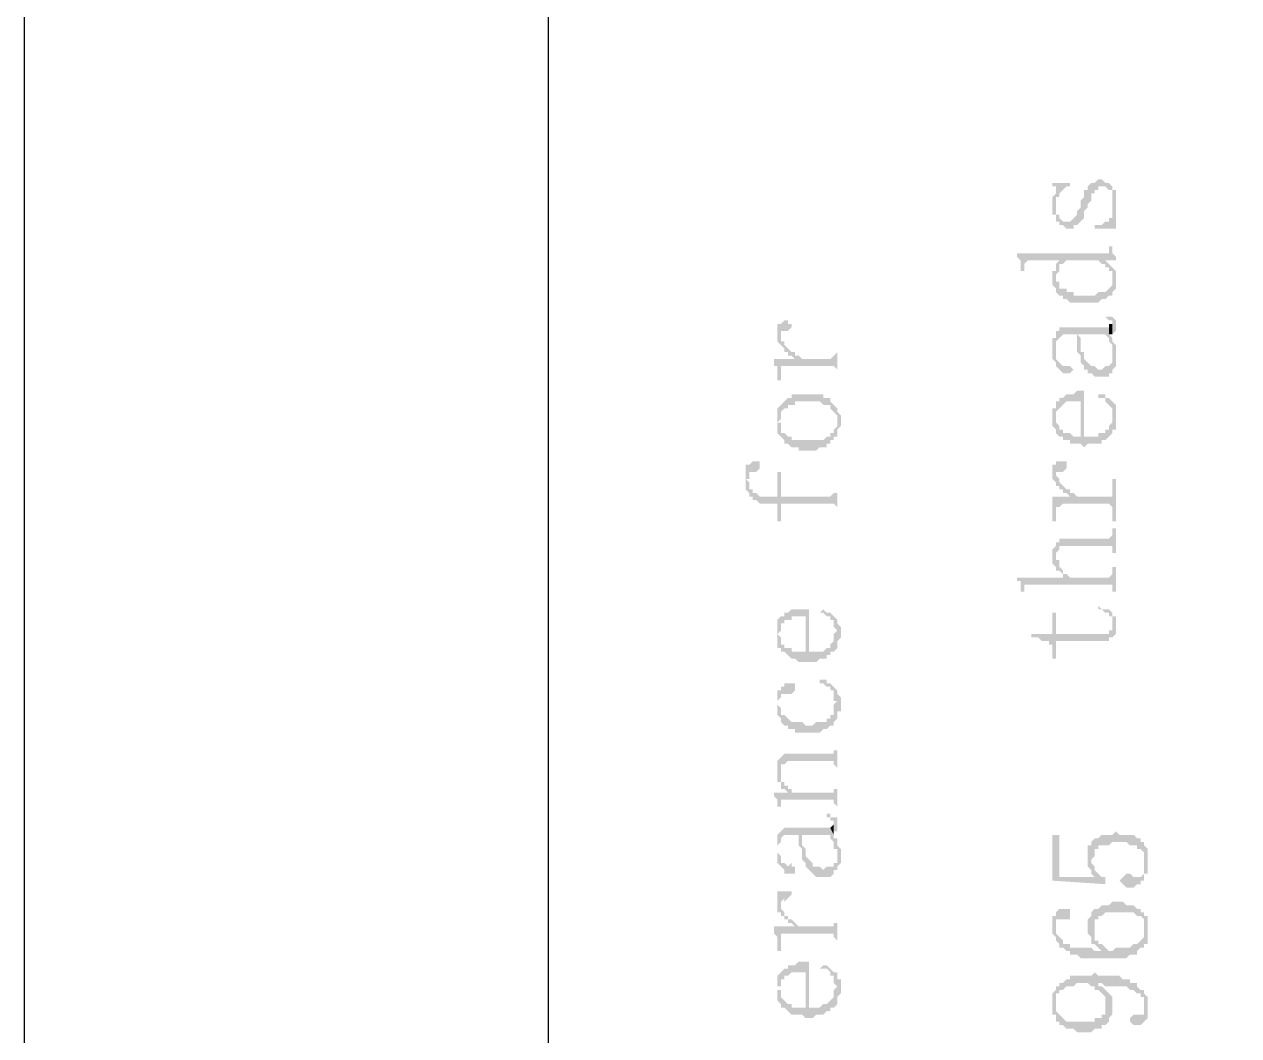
# Model space of a CAD drawing. Header units: millimetres. Extents: x 1186 to 2336, y 1181 to 1549.
# Drawn here: x 1915.52 to 1931.06, y 1384.43 to 1397.39 of the extents above; entities that cross this region are included whole.
import ezdxf

# ---------------------------------------------------------------- set-up
doc = ezdxf.new("R2010")
doc.units = ezdxf.units.MM

msp = doc.modelspace()

# ---------------------------------------------------------------- hatches: boundary and pattern name
at = {"transparency": 33554559}
for points in [[(1928.67904, 1395.35629), (1928.67904, 1395.31116), (1928.72417, 1395.31116), (1928.72417, 1394.90497), (1928.72417, 1395.0855), (1928.72417, 1395.17577), (1928.76931, 1395.17577), (1928.76931, 1395.2209), (1928.81444, 1395.26603), (1928.81444, 1395.26603), (1928.85957, 1395.31116), (1928.9047, 1395.31116), (1928.9047, 1395.35629)], [(1928.72417, 1394.90497), (1928.72417, 1394.85984), (1928.76931, 1394.85984), (1928.76931, 1394.81471), (1928.81444, 1394.81471), (1928.85957, 1394.76958), (1928.94984, 1394.76958), (1928.94984, 1394.81471), (1928.99497, 1394.81471), (1929.0401, 1394.85984), (1929.0401, 1394.85984), (1929.08523, 1394.90497), (1929.08523, 1394.99524), (1929.13036, 1395.04037), (1929.13036, 1395.0855), (1929.1755, 1395.13063), (1929.1755, 1395.2209), (1929.22063, 1395.2209), (1929.22063, 1395.26603), (1929.26576, 1395.26603), (1929.26576, 1395.31116), (1929.35602, 1395.31116), (1929.40116, 1395.26603), (1929.44629, 1395.26603), (1929.44629, 1395.2209), (1929.44629, 1395.0855), (1929.49142, 1394.85984), (1929.49142, 1394.90497), (1929.49142, 1394.99524), (1929.49142, 1395.17577), (1929.49142, 1395.26603), (1929.44629, 1395.26603), (1929.44629, 1395.31116), (1929.44629, 1395.31116), (1929.40116, 1395.35629), (1929.35602, 1395.35629), (1929.31089, 1395.40143), (1929.26576, 1395.40143), (1929.22063, 1395.35629), (1929.1755, 1395.35629), (1929.13036, 1395.31116), (1929.13036, 1395.26603), (1929.08523, 1395.26603), (1929.08523, 1395.17577), (1929.0401, 1395.13063), (1929.0401, 1395.04037), (1928.99497, 1394.99524), (1928.99497, 1394.95011), (1928.94984, 1394.90497), (1928.94984, 1394.90497), (1928.9047, 1394.85984), (1928.81444, 1394.85984), (1928.76931, 1394.90497), (1928.76931, 1394.95011), (1928.72417, 1394.95011), (1928.72417, 1395.0855)], [(1928.67904, 1395.0855), (1928.67904, 1394.95011), (1928.72417, 1394.95011), (1928.72417, 1394.90497), (1928.72417, 1395.26603), (1928.72417, 1395.2209), (1928.67904, 1395.17577)], [(1929.22063, 1394.81471), (1929.22063, 1394.76958), (1929.49142, 1394.76958), (1929.49142, 1394.81471), (1929.49142, 1394.85984), (1929.49142, 1394.85984), (1929.44629, 1395.0855), (1929.44629, 1394.99524), (1929.44629, 1394.90497), (1929.40116, 1394.90497), (1929.40116, 1394.85984), (1929.35602, 1394.85984), (1929.31089, 1394.81471), (1929.26576, 1394.81471)], [(1928.22772, 1394.45365), (1928.22772, 1394.40852), (1928.27285, 1394.36339), (1928.27285, 1394.22799), (1928.31798, 1394.22799), (1928.31798, 1394.31825), (1928.31798, 1394.31825), (1928.36312, 1394.36339), (1928.76931, 1394.36339), (1928.76931, 1394.31825), (1928.81444, 1394.31825), (1928.85957, 1394.36339), (1929.26576, 1394.36339), (1929.31089, 1394.31825), (1929.35602, 1394.31825), (1929.35602, 1394.36339), (1929.49142, 1394.36339), (1929.49142, 1394.40852), (1929.44629, 1394.45365), (1929.44629, 1394.54392), (1929.40116, 1394.54392), (1929.40116, 1394.49878), (1929.40116, 1394.45365), (1929.35602, 1394.45365)], [(1928.67904, 1394.13773), (1928.67904, 1394.04746), (1928.72417, 1394.00233), (1928.72417, 1393.9572), (1928.76931, 1393.91207), (1928.81444, 1393.91207), (1928.81444, 1393.86693), (1928.85957, 1393.86693), (1928.9047, 1393.8218), (1929.26576, 1393.8218), (1929.31089, 1393.86693), (1929.35602, 1393.86693), (1929.40116, 1393.91207), (1929.44629, 1393.91207), (1929.44629, 1394.13773), (1929.44629, 1394.04746), (1929.40116, 1394.00233), (1929.40116, 1394.00233), (1929.35602, 1393.9572), (1929.26576, 1393.9572), (1929.22063, 1393.91207), (1928.94984, 1393.91207), (1928.94984, 1393.9572), (1928.85957, 1393.9572), (1928.85957, 1394.00233), (1928.76931, 1394.00233), (1928.76931, 1394.09259), (1928.72417, 1394.09259), (1928.72417, 1394.27312), (1928.72417, 1394.22799), (1928.67904, 1394.22799), (1928.67904, 1394.18286)], [(1928.72417, 1394.27312), (1928.72417, 1394.13773), (1928.72417, 1394.18286), (1928.76931, 1394.22799), (1928.76931, 1394.27312), (1928.76931, 1394.36339), (1928.76931, 1394.36339), (1928.72417, 1394.31825)], [(1929.35602, 1394.31825), (1929.35602, 1394.27312), (1929.40116, 1394.27312), (1929.40116, 1394.22799), (1929.44629, 1394.22799), (1929.44629, 1393.9572), (1929.49142, 1394.00233), (1929.49142, 1394.13773), (1929.49142, 1394.18286), (1929.49142, 1394.22799), (1929.44629, 1394.27312), (1929.44629, 1394.27312), (1929.40116, 1394.31825), (1929.40116, 1394.31825), (1929.35602, 1394.36339)], [(1929.31089, 1393.64127), (1929.35602, 1393.64127), (1929.40116, 1393.59614), (1929.44629, 1393.59614), (1929.44629, 1393.41561), (1929.49142, 1393.46074), (1929.49142, 1393.55101), (1929.49142, 1393.59614), (1929.44629, 1393.64127), (1929.35602, 1393.64127)], [(1925.15873, 1393.41561), (1925.15873, 1393.32535), (1925.15873, 1393.32535), (1925.20387, 1393.28021), (1925.20387, 1393.41561), (1925.20387, 1393.46074), (1925.29413, 1393.46074), (1925.33926, 1393.50588), (1925.33926, 1393.55101), (1925.29413, 1393.55101), (1925.29413, 1393.59614), (1925.249, 1393.59614), (1925.20387, 1393.55101), (1925.15873, 1393.55101), (1925.15873, 1393.46074)], [(1928.67904, 1393.23508), (1928.67904, 1393.18995), (1928.67904, 1393.09969), (1928.72417, 1393.05455), (1928.72417, 1393.00942), (1928.72417, 1393.23508), (1928.72417, 1393.32535), (1928.76931, 1393.37048), (1928.76931, 1393.37048), (1928.81444, 1393.41561), (1928.99497, 1393.41561), (1928.99497, 1393.18995), (1928.99497, 1393.41561), (1929.35602, 1393.41561), (1929.40116, 1393.37048), (1929.40116, 1393.32535), (1929.40116, 1393.32535), (1929.44629, 1393.28021), (1929.44629, 1393.23508), (1929.44629, 1393.14482), (1929.44629, 1393.32535), (1929.44629, 1393.37048), (1929.40116, 1393.41561), (1929.40116, 1393.50588), (1928.76931, 1393.50588), (1928.76931, 1393.46074), (1928.72417, 1393.46074), (1928.72417, 1393.37048), (1928.67904, 1393.37048), (1928.67904, 1393.28021)], [(1929.40116, 1393.50588), (1929.40116, 1393.41561), (1929.44629, 1393.41561), (1929.44629, 1393.55101), (1929.40116, 1393.55101)], [(1925.1136, 1393.09969), (1925.1136, 1393.00942), (1925.15873, 1393.00942), (1925.15873, 1392.91916), (1925.15873, 1392.82889), (1925.20387, 1392.82889), (1925.20387, 1392.96429), (1925.20387, 1393.00942), (1925.88085, 1393.00942), (1925.92598, 1392.96429), (1925.92598, 1392.82889), (1925.92598, 1393.32535), (1925.92598, 1393.18995), (1925.92598, 1393.18995), (1925.88085, 1393.14482), (1925.88085, 1393.14482), (1925.83572, 1393.09969), (1925.47466, 1393.09969), (1925.42953, 1393.14482), (1925.38439, 1393.14482), (1925.38439, 1393.09969)], [(1925.20387, 1393.28021), (1925.20387, 1393.28021), (1925.249, 1393.23508), (1925.249, 1393.18995), (1925.29413, 1393.18995), (1925.29413, 1393.14482), (1925.33926, 1393.14482), (1925.38439, 1393.09969), (1925.38439, 1393.18995), (1925.33926, 1393.18995), (1925.29413, 1393.23508), (1925.29413, 1393.23508), (1925.249, 1393.28021), (1925.249, 1393.32535), (1925.20387, 1393.32535), (1925.20387, 1393.41561)], [(1928.99497, 1393.18995), (1929.0401, 1393.14482), (1929.0401, 1393.05455), (1929.0401, 1393.05455), (1929.08523, 1393.00942), (1929.08523, 1392.96429), (1929.13036, 1392.96429), (1929.13036, 1392.91916), (1929.1755, 1392.91916), (1929.22063, 1392.87403), (1929.40116, 1392.87403), (1929.40116, 1392.91916), (1929.44629, 1392.91916), (1929.44629, 1392.96429), (1929.49142, 1393.00942), (1929.49142, 1393.14482), (1929.49142, 1393.23508), (1929.49142, 1393.28021), (1929.49142, 1393.28021), (1929.44629, 1393.32535), (1929.44629, 1393.05455), (1929.44629, 1393.05455), (1929.40116, 1393.00942), (1929.35602, 1393.00942), (1929.31089, 1392.96429), (1929.26576, 1392.96429), (1929.22063, 1393.00942), (1929.1755, 1393.00942), (1929.13036, 1393.05455), (1929.13036, 1393.05455), (1929.08523, 1393.09969), (1929.08523, 1393.18995), (1929.0401, 1393.18995), (1929.0401, 1393.37048), (1928.99497, 1393.41561)], [(1928.72417, 1393.00942), (1928.72417, 1393.00942), (1928.76931, 1392.96429), (1928.76931, 1392.96429), (1928.81444, 1392.91916), (1928.9047, 1392.91916), (1928.94984, 1392.96429), (1928.9047, 1393.00942), (1928.81444, 1393.00942), (1928.76931, 1393.05455), (1928.76931, 1393.05455), (1928.72417, 1393.09969), (1928.72417, 1393.23508)], [(1928.72417, 1392.46784), (1928.72417, 1392.37757), (1928.72417, 1392.4227), (1928.72417, 1392.4227), (1928.76931, 1392.46784), (1928.76931, 1392.46784), (1928.81444, 1392.51297), (1928.81444, 1392.51297), (1928.85957, 1392.5581), (1929.0401, 1392.5581), (1929.0401, 1392.01651), (1929.08523, 1391.97138), (1929.08523, 1391.97138), (1929.13036, 1392.01651), (1929.31089, 1392.01651), (1929.31089, 1392.06165), (1929.35602, 1392.06165), (1929.40116, 1392.10678), (1929.40116, 1392.10678), (1929.44629, 1392.15191), (1929.44629, 1392.19704), (1929.49142, 1392.19704), (1929.49142, 1392.37757), (1929.49142, 1392.46784), (1929.49142, 1392.51297), (1929.44629, 1392.5581), (1929.44629, 1392.37757), (1929.44629, 1392.28731), (1929.44629, 1392.28731), (1929.40116, 1392.24217), (1929.40116, 1392.19704), (1929.35602, 1392.19704), (1929.35602, 1392.15191), (1929.26576, 1392.15191), (1929.26576, 1392.10678), (1929.08523, 1392.10678), (1929.08523, 1392.6935), (1928.99497, 1392.6935), (1928.94984, 1392.64836), (1928.85957, 1392.64836), (1928.81444, 1392.60323), (1928.76931, 1392.60323), (1928.76931, 1392.5581), (1928.72417, 1392.5581), (1928.72417, 1392.51297)], [(1925.15873, 1392.46784), (1925.15873, 1392.28731), (1925.15873, 1392.28731), (1925.20387, 1392.33244), (1925.20387, 1392.37757), (1925.20387, 1392.4227), (1925.249, 1392.46784), (1925.29413, 1392.46784), (1925.29413, 1392.51297), (1925.38439, 1392.51297), (1925.38439, 1392.5581), (1925.70032, 1392.5581), (1925.74545, 1392.51297), (1925.83572, 1392.51297), (1925.83572, 1392.46784), (1925.83572, 1392.46784), (1925.88085, 1392.4227), (1925.88085, 1392.4227), (1925.92598, 1392.37757), (1925.92598, 1392.10678), (1925.92598, 1392.19704), (1925.97111, 1392.24217), (1925.97111, 1392.33244), (1925.97111, 1392.37757), (1925.92598, 1392.4227), (1925.92598, 1392.46784), (1925.92598, 1392.46784), (1925.88085, 1392.51297), (1925.88085, 1392.51297), (1925.83572, 1392.5581), (1925.83572, 1392.60323), (1925.74545, 1392.60323), (1925.74545, 1392.64836), (1925.33926, 1392.64836), (1925.33926, 1392.60323), (1925.29413, 1392.60323), (1925.249, 1392.5581), (1925.249, 1392.5581), (1925.20387, 1392.51297), (1925.20387, 1392.51297)], [(1929.26576, 1392.64836), (1929.26576, 1392.60323), (1929.35602, 1392.60323), (1929.35602, 1392.5581), (1929.40116, 1392.51297), (1929.40116, 1392.51297), (1929.44629, 1392.46784), (1929.44629, 1392.37757), (1929.44629, 1392.5581), (1929.44629, 1392.5581), (1929.40116, 1392.60323), (1929.35602, 1392.60323), (1929.35602, 1392.64836)], [(1925.15873, 1392.28731), (1925.15873, 1392.15191), (1925.15873, 1392.15191), (1925.20387, 1392.10678), (1925.20387, 1392.10678), (1925.249, 1392.06165), (1925.249, 1392.01651), (1925.29413, 1392.01651), (1925.33926, 1391.97138), (1925.42953, 1391.97138), (1925.42953, 1391.92625), (1925.65519, 1391.92625), (1925.70032, 1391.97138), (1925.79058, 1391.97138), (1925.79058, 1392.01651), (1925.83572, 1392.01651), (1925.83572, 1392.06165), (1925.88085, 1392.06165), (1925.88085, 1392.10678), (1925.92598, 1392.10678), (1925.92598, 1392.28731), (1925.92598, 1392.24217), (1925.88085, 1392.19704), (1925.88085, 1392.15191), (1925.83572, 1392.15191), (1925.83572, 1392.10678), (1925.79058, 1392.10678), (1925.74545, 1392.06165), (1925.33926, 1392.06165), (1925.33926, 1392.10678), (1925.29413, 1392.10678), (1925.249, 1392.15191), (1925.20387, 1392.15191), (1925.20387, 1392.28731), (1925.15873, 1392.28731), (1925.15873, 1392.46784), (1925.15873, 1392.4227), (1925.15873, 1392.33244)], [(1928.67904, 1392.33244), (1928.67904, 1392.24217), (1928.72417, 1392.19704), (1928.72417, 1392.15191), (1928.76931, 1392.10678), (1928.81444, 1392.10678), (1928.81444, 1392.06165), (1928.9047, 1392.06165), (1928.9047, 1392.01651), (1929.0401, 1392.01651), (1929.0401, 1392.10678), (1928.94984, 1392.10678), (1928.9047, 1392.15191), (1928.81444, 1392.15191), (1928.81444, 1392.19704), (1928.76931, 1392.19704), (1928.76931, 1392.24217), (1928.76931, 1392.24217), (1928.72417, 1392.28731), (1928.72417, 1392.46784), (1928.67904, 1392.46784), (1928.67904, 1392.37757)], [(1924.75254, 1391.74572), (1924.75254, 1391.56519), (1924.79768, 1391.56519), (1924.79768, 1391.65546), (1924.88794, 1391.65546), (1924.93307, 1391.70059), (1924.93307, 1391.79085), (1924.84281, 1391.79085), (1924.79768, 1391.74572)], [(1924.75254, 1391.56519), (1924.75254, 1391.4298), (1924.75254, 1391.4298), (1924.79768, 1391.38466), (1924.79768, 1391.33953), (1924.84281, 1391.33953), (1924.84281, 1391.2944), (1924.88794, 1391.2944), (1924.93307, 1391.24927), (1925.15873, 1391.24927), (1925.15873, 1391.02361), (1925.20387, 1391.02361), (1925.20387, 1391.24927), (1925.88085, 1391.24927), (1925.92598, 1391.20413), (1925.92598, 1391.06874), (1925.92598, 1391.61032), (1925.92598, 1391.38466), (1925.88085, 1391.38466), (1925.83572, 1391.33953), (1925.20387, 1391.33953), (1925.20387, 1391.65546), (1925.15873, 1391.65546), (1925.15873, 1391.33953), (1924.93307, 1391.33953), (1924.88794, 1391.38466), (1924.84281, 1391.38466), (1924.84281, 1391.4298), (1924.79768, 1391.4298), (1924.79768, 1391.52006), (1924.75254, 1391.56519), (1924.75254, 1391.74572), (1924.75254, 1391.65546), (1924.75254, 1391.61032)], [(1928.67904, 1391.65546), (1928.67904, 1391.56519), (1928.67904, 1391.56519), (1928.72417, 1391.52006), (1928.72417, 1391.47493), (1928.72417, 1391.65546), (1928.81444, 1391.65546), (1928.85957, 1391.70059), (1928.85957, 1391.74572), (1928.85957, 1391.79085), (1928.72417, 1391.79085), (1928.72417, 1391.74572), (1928.67904, 1391.74572), (1928.67904, 1391.70059)], [(1928.72417, 1391.47493), (1928.76931, 1391.47493), (1928.76931, 1391.4298), (1928.81444, 1391.4298), (1928.81444, 1391.38466), (1928.85957, 1391.38466), (1928.9047, 1391.33953), (1928.9047, 1391.33953), (1928.94984, 1391.38466), (1928.9047, 1391.38466), (1928.9047, 1391.4298), (1928.85957, 1391.4298), (1928.81444, 1391.47493), (1928.81444, 1391.47493), (1928.76931, 1391.52006), (1928.76931, 1391.56519), (1928.72417, 1391.61032), (1928.72417, 1391.61032)], [(1928.67904, 1391.33953), (1928.67904, 1391.2944), (1928.67904, 1391.20413), (1928.67904, 1391.02361), (1928.72417, 1391.02361), (1928.72417, 1391.20413), (1928.76931, 1391.20413), (1928.81444, 1391.24927), (1929.40116, 1391.24927), (1929.44629, 1391.20413), (1929.44629, 1391.02361), (1929.49142, 1391.02361), (1929.49142, 1391.56519), (1929.44629, 1391.56519), (1929.44629, 1391.38466), (1929.44629, 1391.33953), (1928.99497, 1391.33953), (1928.94984, 1391.38466), (1928.9047, 1391.33953)], [(1928.72417, 1390.75281), (1928.72417, 1390.57228), (1928.72417, 1390.61742), (1928.76931, 1390.66255), (1928.76931, 1390.70768), (1929.44629, 1390.70768), (1929.44629, 1390.61742), (1929.49142, 1390.61742), (1929.49142, 1390.93334), (1929.44629, 1390.93334), (1929.44629, 1390.84308), (1929.44629, 1390.84308), (1929.40116, 1390.79795), (1928.76931, 1390.79795), (1928.76931, 1390.75281)], [(1928.67904, 1390.57228), (1928.67904, 1390.48202), (1928.72417, 1390.43689), (1928.72417, 1390.39176), (1928.76931, 1390.39176), (1928.81444, 1390.34662), (1928.81444, 1390.30149), (1928.81444, 1390.39176), (1928.76931, 1390.43689), (1928.76931, 1390.52715), (1928.72417, 1390.52715), (1928.72417, 1390.75281), (1928.72417, 1390.70768), (1928.67904, 1390.66255), (1928.67904, 1390.61742)], [(1928.22772, 1390.30149), (1928.22772, 1390.25636), (1928.27285, 1390.25636), (1928.27285, 1390.21123), (1928.27285, 1390.12096), (1928.31798, 1390.12096), (1928.31798, 1390.1661), (1928.31798, 1390.21123), (1929.44629, 1390.21123), (1929.44629, 1390.12096), (1929.49142, 1390.12096), (1929.49142, 1390.43689), (1929.44629, 1390.43689), (1929.44629, 1390.34662), (1929.44629, 1390.34662), (1929.40116, 1390.30149), (1928.9047, 1390.30149), (1928.85957, 1390.34662), (1928.81444, 1390.34662), (1928.81444, 1390.30149)], [(1925.15873, 1389.71477), (1925.15873, 1389.57938), (1925.15873, 1389.57938), (1925.20387, 1389.62451), (1925.20387, 1389.71477), (1925.249, 1389.71477), (1925.249, 1389.75991), (1925.33926, 1389.75991), (1925.33926, 1389.80504), (1925.51979, 1389.80504), (1925.51979, 1389.21832), (1925.65519, 1389.21832), (1925.70032, 1389.26345), (1925.79058, 1389.26345), (1925.79058, 1389.30858), (1925.83572, 1389.30858), (1925.83572, 1389.35372), (1925.88085, 1389.35372), (1925.92598, 1389.39885), (1925.92598, 1389.44398), (1925.92598, 1389.48911), (1925.97111, 1389.53424), (1925.97111, 1389.57938), (1925.97111, 1389.66964), (1925.97111, 1389.66964), (1925.92598, 1389.71477), (1925.92598, 1389.75991), (1925.92598, 1389.62451), (1925.92598, 1389.62451), (1925.88085, 1389.57938), (1925.88085, 1389.48911), (1925.88085, 1389.48911), (1925.83572, 1389.44398), (1925.83572, 1389.39885), (1925.79058, 1389.39885), (1925.74545, 1389.35372), (1925.56492, 1389.35372), (1925.56492, 1389.8953), (1925.33926, 1389.8953), (1925.29413, 1389.85017), (1925.249, 1389.85017), (1925.249, 1389.80504), (1925.20387, 1389.80504), (1925.15873, 1389.75991)], [(1925.70032, 1389.85017), (1925.74545, 1389.85017), (1925.79058, 1389.80504), (1925.83572, 1389.80504), (1925.83572, 1389.75991), (1925.88085, 1389.75991), (1925.88085, 1389.66964), (1925.88085, 1389.66964), (1925.92598, 1389.62451), (1925.92598, 1389.75991), (1925.88085, 1389.80504), (1925.83572, 1389.85017), (1925.79058, 1389.85017), (1925.74545, 1389.8953), (1925.74545, 1389.8953)], [(1929.26576, 1389.8953), (1929.31089, 1389.8953), (1929.35602, 1389.85017), (1929.40116, 1389.85017), (1929.40116, 1389.80504), (1929.44629, 1389.80504), (1929.44629, 1389.53424), (1929.49142, 1389.57938), (1929.49142, 1389.66964), (1929.49142, 1389.71477), (1929.49142, 1389.80504), (1929.44629, 1389.80504), (1929.44629, 1389.85017), (1929.44629, 1389.85017), (1929.40116, 1389.8953), (1929.31089, 1389.8953), (1929.26576, 1389.94043)], [(1928.40825, 1389.57938), (1928.40825, 1389.53424), (1928.49851, 1389.53424), (1928.54365, 1389.48911), (1928.63391, 1389.48911), (1928.63391, 1389.44398), (1928.67904, 1389.44398), (1928.67904, 1389.26345), (1928.72417, 1389.26345), (1928.72417, 1389.48911), (1929.40116, 1389.48911), (1929.40116, 1389.53424), (1929.44629, 1389.53424), (1929.44629, 1389.71477), (1929.44629, 1389.62451), (1929.40116, 1389.62451), (1929.40116, 1389.57938), (1928.72417, 1389.57938), (1928.72417, 1389.85017), (1928.67904, 1389.85017), (1928.67904, 1389.57938)], [(1925.15873, 1389.57938), (1925.15873, 1389.53424), (1925.15873, 1389.39885), (1925.20387, 1389.39885), (1925.20387, 1389.35372), (1925.249, 1389.35372), (1925.29413, 1389.30858), (1925.29413, 1389.30858), (1925.33926, 1389.26345), (1925.38439, 1389.26345), (1925.42953, 1389.21832), (1925.51979, 1389.21832), (1925.51979, 1389.35372), (1925.33926, 1389.35372), (1925.33926, 1389.39885), (1925.249, 1389.39885), (1925.249, 1389.44398), (1925.20387, 1389.44398), (1925.20387, 1389.53424), (1925.20387, 1389.53424), (1925.15873, 1389.57938), (1925.15873, 1389.71477), (1925.15873, 1389.66964), (1925.15873, 1389.62451)], [(1925.15873, 1388.67673), (1925.15873, 1388.54134), (1925.15873, 1388.72187), (1925.20387, 1388.767), (1925.20387, 1388.81213), (1925.33926, 1388.81213), (1925.38439, 1388.85726), (1925.38439, 1388.90239), (1925.38439, 1388.94753), (1925.249, 1388.94753), (1925.249, 1388.90239), (1925.20387, 1388.90239), (1925.20387, 1388.85726), (1925.15873, 1388.85726), (1925.15873, 1388.72187)], [(1925.70032, 1388.94753), (1925.74545, 1388.94753), (1925.79058, 1388.90239), (1925.83572, 1388.90239), (1925.83572, 1388.85726), (1925.88085, 1388.85726), (1925.88085, 1388.72187), (1925.92598, 1388.72187), (1925.92598, 1388.85726), (1925.88085, 1388.90239), (1925.88085, 1388.90239), (1925.83572, 1388.94753), (1925.79058, 1388.94753), (1925.79058, 1388.99266), (1925.70032, 1388.99266)], [(1925.15873, 1388.54134), (1925.20387, 1388.4962), (1925.20387, 1388.45107), (1925.20387, 1388.45107), (1925.249, 1388.40594), (1925.29413, 1388.40594), (1925.29413, 1388.36081), (1925.38439, 1388.36081), (1925.38439, 1388.31568), (1925.70032, 1388.31568), (1925.74545, 1388.36081), (1925.79058, 1388.36081), (1925.83572, 1388.40594), (1925.88085, 1388.40594), (1925.88085, 1388.45107), (1925.92598, 1388.4962), (1925.92598, 1388.58647), (1925.97111, 1388.58647), (1925.97111, 1388.72187), (1925.97111, 1388.767), (1925.92598, 1388.81213), (1925.92598, 1388.85726), (1925.92598, 1388.72187), (1925.92598, 1388.72187), (1925.88085, 1388.67673), (1925.88085, 1388.54134), (1925.83572, 1388.54134), (1925.83572, 1388.4962), (1925.79058, 1388.4962), (1925.79058, 1388.45107), (1925.65519, 1388.45107), (1925.61005, 1388.40594), (1925.51979, 1388.40594), (1925.47466, 1388.45107), (1925.33926, 1388.45107), (1925.29413, 1388.4962), (1925.29413, 1388.4962), (1925.249, 1388.54134), (1925.20387, 1388.54134), (1925.20387, 1388.6316), (1925.20387, 1388.6316), (1925.15873, 1388.67673)], [(1925.20387, 1387.99975), (1925.20387, 1387.81922), (1925.20387, 1387.90949), (1925.249, 1387.90949), (1925.29413, 1387.95462), (1925.88085, 1387.95462), (1925.88085, 1387.90949), (1925.92598, 1387.86435), (1925.92598, 1388.13515), (1925.92598, 1388.09002), (1925.88085, 1388.09002), (1925.88085, 1388.04488), (1925.249, 1388.04488), (1925.20387, 1387.99975)], [(1925.15873, 1387.81922), (1925.15873, 1387.72896), (1925.15873, 1387.68383), (1925.20387, 1387.68383), (1925.20387, 1387.59356), (1925.249, 1387.59356), (1925.29413, 1387.54843), (1925.29413, 1387.63869), (1925.249, 1387.63869), (1925.249, 1387.68383), (1925.20387, 1387.68383), (1925.20387, 1387.99975), (1925.15873, 1387.95462), (1925.15873, 1387.90949), (1925.15873, 1387.86435)], [(1925.1136, 1387.54843), (1925.1136, 1387.5033), (1925.15873, 1387.45816), (1925.15873, 1387.3679), (1925.20387, 1387.3679), (1925.20387, 1387.45816), (1925.88085, 1387.45816), (1925.88085, 1387.41303), (1925.92598, 1387.3679), (1925.92598, 1387.63869), (1925.92598, 1387.59356), (1925.88085, 1387.59356), (1925.88085, 1387.54843), (1925.33926, 1387.54843), (1925.33926, 1387.59356), (1925.29413, 1387.59356), (1925.29413, 1387.54843)], [(1925.79058, 1387.27764), (1925.79058, 1387.2325), (1925.83572, 1387.2325), (1925.83572, 1387.18737), (1925.88085, 1387.18737), (1925.88085, 1387.05198), (1925.92598, 1387.05198), (1925.92598, 1387.18737), (1925.92598, 1387.2325), (1925.83572, 1387.2325), (1925.83572, 1387.27764)], [(1925.15873, 1386.82631), (1925.15873, 1386.78118), (1925.15873, 1386.64579), (1925.15873, 1386.87145), (1925.20387, 1386.91658), (1925.20387, 1386.96171), (1925.20387, 1386.96171), (1925.249, 1387.00684), (1925.42953, 1387.00684), (1925.42953, 1386.87145), (1925.47466, 1386.82631), (1925.47466, 1386.78118), (1925.47466, 1387.00684), (1925.83572, 1387.00684), (1925.83572, 1386.96171), (1925.88085, 1386.91658), (1925.88085, 1386.82631), (1925.92598, 1386.82631), (1925.92598, 1386.73605), (1925.92598, 1386.96171), (1925.88085, 1386.96171), (1925.88085, 1387.00684), (1925.83572, 1387.09711), (1925.249, 1387.09711), (1925.20387, 1387.05198), (1925.20387, 1387.05198), (1925.15873, 1387.00684), (1925.15873, 1386.96171), (1925.15873, 1386.87145)], [(1925.83572, 1387.09711), (1925.88085, 1387.00684), (1925.88085, 1387.14224), (1925.88085, 1387.14224)], [(1925.47466, 1386.78118), (1925.47466, 1386.69092), (1925.51979, 1386.64579), (1925.51979, 1386.60065), (1925.51979, 1386.60065), (1925.56492, 1386.55552), (1925.56492, 1386.55552), (1925.61005, 1386.51039), (1925.61005, 1386.51039), (1925.65519, 1386.46526), (1925.83572, 1386.46526), (1925.88085, 1386.51039), (1925.88085, 1386.55552), (1925.92598, 1386.55552), (1925.92598, 1386.60065), (1925.92598, 1386.60065), (1925.97111, 1386.64579), (1925.97111, 1386.73605), (1925.97111, 1386.82631), (1925.92598, 1386.87145), (1925.92598, 1386.91658), (1925.92598, 1386.64579), (1925.88085, 1386.64579), (1925.88085, 1386.60065), (1925.79058, 1386.60065), (1925.74545, 1386.55552), (1925.70032, 1386.60065), (1925.61005, 1386.60065), (1925.61005, 1386.64579), (1925.56492, 1386.69092), (1925.56492, 1386.69092), (1925.51979, 1386.73605), (1925.51979, 1386.78118), (1925.51979, 1386.82631), (1925.47466, 1386.87145), (1925.47466, 1387.00684)], [(1928.67904, 1387.00684), (1928.67904, 1386.42012), (1929.35602, 1386.37499), (1929.35602, 1386.46526), (1929.31089, 1386.46526), (1929.26576, 1386.51039), (1929.26576, 1386.46526), (1928.76931, 1386.46526), (1928.76931, 1387.00684)], [(1929.13036, 1386.73605), (1929.13036, 1386.60065), (1929.13036, 1386.60065), (1929.1755, 1386.55552), (1929.1755, 1386.51039), (1929.1755, 1386.69092), (1929.1755, 1386.69092), (1929.22063, 1386.73605), (1929.22063, 1386.82631), (1929.26576, 1386.82631), (1929.26576, 1386.87145), (1929.40116, 1386.87145), (1929.44629, 1386.91658), (1929.62682, 1386.91658), (1929.67195, 1386.87145), (1929.76221, 1386.87145), (1929.76221, 1386.82631), (1929.80735, 1386.82631), (1929.85248, 1386.78118), (1929.85248, 1386.51039), (1929.89761, 1386.51039), (1929.89761, 1386.64579), (1929.89761, 1386.82631), (1929.89761, 1386.82631), (1929.85248, 1386.87145), (1929.85248, 1386.91658), (1929.80735, 1386.91658), (1929.80735, 1386.96171), (1929.76221, 1386.96171), (1929.71708, 1387.00684), (1929.53655, 1387.00684), (1929.49142, 1387.05198), (1929.49142, 1387.05198), (1929.44629, 1387.00684), (1929.31089, 1387.00684), (1929.26576, 1386.96171), (1929.22063, 1386.96171), (1929.1755, 1386.91658), (1929.1755, 1386.87145), (1929.13036, 1386.87145), (1929.13036, 1386.78118), (1929.13036, 1386.78118)], [(1925.15873, 1386.64579), (1925.20387, 1386.60065), (1925.20387, 1386.60065), (1925.249, 1386.55552), (1925.249, 1386.51039), (1925.38439, 1386.51039), (1925.38439, 1386.60065), (1925.33926, 1386.60065), (1925.33926, 1386.64579), (1925.29413, 1386.60065), (1925.29413, 1386.60065), (1925.249, 1386.64579), (1925.20387, 1386.64579), (1925.20387, 1386.69092), (1925.20387, 1386.73605), (1925.15873, 1386.78118), (1925.15873, 1386.82631)], [(1929.1755, 1386.51039), (1929.1755, 1386.51039), (1929.22063, 1386.46526), (1929.26576, 1386.46526), (1929.26576, 1386.51039), (1929.26576, 1386.51039), (1929.22063, 1386.55552), (1929.22063, 1386.60065), (1929.22063, 1386.60065), (1929.1755, 1386.64579), (1929.1755, 1386.69092)], [(1929.53655, 1386.42012), (1929.53655, 1386.42012), (1929.58169, 1386.37499), (1929.58169, 1386.37499), (1929.62682, 1386.32986), (1929.71708, 1386.32986), (1929.76221, 1386.37499), (1929.80735, 1386.37499), (1929.80735, 1386.42012), (1929.85248, 1386.42012), (1929.85248, 1386.64579), (1929.85248, 1386.51039), (1929.85248, 1386.51039), (1929.80735, 1386.46526), (1929.71708, 1386.46526), (1929.67195, 1386.51039), (1929.62682, 1386.51039), (1929.58169, 1386.46526), (1929.58169, 1386.46526)], [(1925.15873, 1386.14933), (1925.15873, 1386.01394), (1925.20387, 1386.01394), (1925.20387, 1386.14933), (1925.20387, 1386.14933), (1925.249, 1386.19446), (1925.249, 1386.14933), (1925.29413, 1386.19446), (1925.29413, 1386.19446), (1925.33926, 1386.2396), (1925.33926, 1386.28473), (1925.15873, 1386.28473), (1925.15873, 1386.19446)], [(1929.13036, 1385.83341), (1929.13036, 1385.74314), (1929.13036, 1385.74314), (1929.1755, 1385.69801), (1929.1755, 1385.65288), (1929.1755, 1385.60775), (1929.22063, 1385.83341), (1929.22063, 1385.92367), (1929.26576, 1385.92367), (1929.26576, 1385.9688), (1929.31089, 1385.9688), (1929.35602, 1386.01394), (1929.71708, 1386.01394), (1929.76221, 1385.9688), (1929.80735, 1385.9688), (1929.85248, 1385.92367), (1929.85248, 1385.78827), (1929.89761, 1385.60775), (1929.89761, 1385.69801), (1929.89761, 1385.83341), (1929.89761, 1385.9688), (1929.85248, 1385.9688), (1929.85248, 1386.01394), (1929.80735, 1386.01394), (1929.80735, 1386.05907), (1929.76221, 1386.05907), (1929.71708, 1386.1042), (1929.62682, 1386.1042), (1929.58169, 1386.14933), (1929.44629, 1386.14933), (1929.40116, 1386.1042), (1929.31089, 1386.1042), (1929.26576, 1386.05907), (1929.22063, 1386.05907), (1929.1755, 1386.01394), (1929.1755, 1385.9688), (1929.1755, 1385.9688), (1929.13036, 1385.92367)], [(1925.1136, 1385.83341), (1925.1136, 1385.74314), (1925.15873, 1385.69801), (1925.15873, 1385.60775), (1925.15873, 1385.51748), (1925.20387, 1385.51748), (1925.20387, 1385.74314), (1925.88085, 1385.74314), (1925.88085, 1385.69801), (1925.92598, 1385.65288), (1925.92598, 1385.51748), (1925.92598, 1386.05907), (1925.92598, 1385.87854), (1925.88085, 1385.87854), (1925.88085, 1385.83341), (1925.42953, 1385.83341), (1925.38439, 1385.87854), (1925.38439, 1385.83341)], [(1925.20387, 1386.01394), (1925.20387, 1385.9688), (1925.249, 1385.9688), (1925.249, 1385.92367), (1925.29413, 1385.92367), (1925.29413, 1385.87854), (1925.33926, 1385.87854), (1925.38439, 1385.83341), (1925.38439, 1385.87854), (1925.38439, 1385.87854), (1925.33926, 1385.92367), (1925.29413, 1385.92367), (1925.29413, 1385.9688), (1925.249, 1385.9688), (1925.249, 1386.01394), (1925.249, 1386.01394), (1925.20387, 1386.05907), (1925.20387, 1386.1042), (1925.20387, 1386.1042)], [(1928.72417, 1385.9688), (1928.72417, 1385.83341), (1928.72417, 1385.92367), (1928.9047, 1385.92367), (1928.9047, 1386.01394), (1928.9047, 1386.05907), (1928.76931, 1386.05907), (1928.72417, 1386.01394)], [(1928.67904, 1385.83341), (1928.67904, 1385.74314), (1928.67904, 1385.74314), (1928.72417, 1385.69801), (1928.72417, 1385.65288), (1928.72417, 1385.65288), (1928.76931, 1385.60775), (1928.76931, 1385.56261), (1928.81444, 1385.56261), (1928.85957, 1385.51748), (1928.9047, 1385.51748), (1928.9047, 1385.47235), (1928.99497, 1385.47235), (1929.0401, 1385.42722), (1929.62682, 1385.42722), (1929.67195, 1385.47235), (1929.76221, 1385.47235), (1929.76221, 1385.51748), (1929.76221, 1385.51748), (1929.80735, 1385.56261), (1929.85248, 1385.56261), (1929.85248, 1385.60775), (1929.89761, 1385.60775), (1929.85248, 1385.78827), (1929.85248, 1385.69801), (1929.85248, 1385.69801), (1929.80735, 1385.65288), (1929.80735, 1385.65288), (1929.76221, 1385.60775), (1929.71708, 1385.60775), (1929.67195, 1385.56261), (1929.49142, 1385.56261), (1929.44629, 1385.51748), (1929.40116, 1385.51748), (1929.35602, 1385.56261), (1929.35602, 1385.56261), (1929.31089, 1385.51748), (1929.22063, 1385.51748), (1929.1755, 1385.56261), (1928.9047, 1385.56261), (1928.9047, 1385.60775), (1928.81444, 1385.60775), (1928.81444, 1385.65288), (1928.76931, 1385.69801), (1928.76931, 1385.69801), (1928.72417, 1385.74314), (1928.72417, 1385.78827), (1928.72417, 1385.9688), (1928.67904, 1385.9688), (1928.67904, 1385.87854)], [(1929.1755, 1385.60775), (1929.22063, 1385.60775), (1929.26576, 1385.56261), (1929.26576, 1385.56261), (1929.31089, 1385.51748), (1929.35602, 1385.56261), (1929.31089, 1385.60775), (1929.26576, 1385.60775), (1929.26576, 1385.65288), (1929.22063, 1385.65288), (1929.22063, 1385.69801), (1929.22063, 1385.83341)], [(1925.15873, 1385.15642), (1925.15873, 1385.02103), (1925.15873, 1385.06616), (1925.20387, 1385.06616), (1925.20387, 1385.15642), (1925.249, 1385.15642), (1925.249, 1385.20156), (1925.29413, 1385.20156), (1925.33926, 1385.24669), (1925.51979, 1385.24669), (1925.51979, 1384.65997), (1925.61005, 1384.65997), (1925.65519, 1384.7051), (1925.74545, 1384.7051), (1925.79058, 1384.75023), (1925.83572, 1384.75023), (1925.83572, 1384.79537), (1925.88085, 1384.79537), (1925.92598, 1384.8405), (1925.92598, 1384.88563), (1925.92598, 1384.93076), (1925.97111, 1384.9759), (1925.97111, 1385.06616), (1925.97111, 1385.15642), (1925.92598, 1385.15642), (1925.92598, 1385.24669), (1925.92598, 1385.06616), (1925.92598, 1385.06616), (1925.88085, 1385.02103), (1925.88085, 1384.93076), (1925.88085, 1384.93076), (1925.83572, 1384.88563), (1925.83572, 1384.88563), (1925.79058, 1384.8405), (1925.74545, 1384.8405), (1925.70032, 1384.79537), (1925.56492, 1384.79537), (1925.56492, 1385.38208), (1925.42953, 1385.38208), (1925.38439, 1385.33695), (1925.29413, 1385.33695), (1925.29413, 1385.29182), (1925.249, 1385.29182), (1925.20387, 1385.24669), (1925.20387, 1385.24669), (1925.15873, 1385.20156)], [(1925.70032, 1385.29182), (1925.79058, 1385.29182), (1925.83572, 1385.24669), (1925.83572, 1385.20156), (1925.88085, 1385.20156), (1925.88085, 1385.15642), (1925.88085, 1385.11129), (1925.92598, 1385.06616), (1925.92598, 1385.24669), (1925.88085, 1385.24669), (1925.83572, 1385.29182), (1925.83572, 1385.29182), (1925.79058, 1385.33695), (1925.74545, 1385.33695)], [(1928.72417, 1385.02103), (1928.72417, 1384.8405), (1928.72417, 1384.88563), (1928.72417, 1384.9759), (1928.76931, 1384.9759), (1928.76931, 1385.02103), (1928.81444, 1385.02103), (1928.85957, 1385.06616), (1928.94984, 1385.06616), (1928.99497, 1385.11129), (1929.13036, 1385.11129), (1929.1755, 1385.06616), (1929.22063, 1385.06616), (1929.22063, 1385.02103), (1929.26576, 1385.11129), (1929.31089, 1385.11129), (1929.35602, 1385.06616), (1929.62682, 1385.06616), (1929.67195, 1385.02103), (1929.71708, 1385.02103), (1929.76221, 1384.9759), (1929.80735, 1384.9759), (1929.80735, 1384.93076), (1929.85248, 1384.93076), (1929.85248, 1384.79537), (1929.85248, 1384.79537), (1929.89761, 1384.65997), (1929.89761, 1384.79537), (1929.89761, 1384.88563), (1929.89761, 1384.93076), (1929.85248, 1384.9759), (1929.85248, 1385.02103), (1929.80735, 1385.02103), (1929.76221, 1385.06616), (1929.76221, 1385.11129), (1929.67195, 1385.11129), (1929.67195, 1385.15642), (1929.58169, 1385.15642), (1929.53655, 1385.20156), (1929.26576, 1385.20156), (1929.22063, 1385.24669), (1929.1755, 1385.20156), (1928.9047, 1385.20156), (1928.9047, 1385.15642), (1928.85957, 1385.15642), (1928.81444, 1385.11129), (1928.76931, 1385.11129), (1928.76931, 1385.06616), (1928.72417, 1385.06616)], [(1925.15873, 1385.02103), (1925.15873, 1384.88563), (1925.15873, 1384.88563), (1925.20387, 1384.8405), (1925.20387, 1384.79537), (1925.249, 1384.79537), (1925.29413, 1384.75023), (1925.29413, 1384.75023), (1925.33926, 1384.7051), (1925.47466, 1384.7051), (1925.51979, 1384.65997), (1925.51979, 1384.79537), (1925.33926, 1384.79537), (1925.33926, 1384.8405), (1925.29413, 1384.8405), (1925.249, 1384.88563), (1925.249, 1384.88563), (1925.20387, 1384.93076), (1925.20387, 1385.02103), (1925.15873, 1385.02103), (1925.15873, 1385.15642), (1925.15873, 1385.06616)], [(1929.22063, 1385.02103), (1929.26576, 1385.02103), (1929.31089, 1384.9759), (1929.35602, 1384.93076), (1929.35602, 1384.8405), (1929.35602, 1384.8405), (1929.40116, 1384.61484), (1929.40116, 1384.65997), (1929.40116, 1384.65997), (1929.44629, 1384.7051), (1929.44629, 1384.75023), (1929.44629, 1384.8405), (1929.44629, 1384.93076), (1929.40116, 1384.9759), (1929.40116, 1384.9759), (1929.35602, 1385.02103), (1929.35602, 1385.02103), (1929.31089, 1385.06616), (1929.26576, 1385.06616), (1929.26576, 1385.11129)], [(1928.67904, 1384.8405), (1928.67904, 1384.7051), (1928.72417, 1384.7051), (1928.72417, 1384.61484), (1928.76931, 1384.61484), (1928.76931, 1384.56971), (1928.81444, 1384.56971), (1928.85957, 1384.52457), (1928.94984, 1384.52457), (1928.99497, 1384.47944), (1929.1755, 1384.47944), (1929.22063, 1384.52457), (1929.31089, 1384.52457), (1929.31089, 1384.56971), (1929.35602, 1384.56971), (1929.40116, 1384.61484), (1929.35602, 1384.8405), (1929.35602, 1384.79537), (1929.35602, 1384.7051), (1929.31089, 1384.7051), (1929.31089, 1384.65997), (1929.22063, 1384.65997), (1929.22063, 1384.61484), (1928.85957, 1384.61484), (1928.81444, 1384.65997), (1928.81444, 1384.65997), (1928.76931, 1384.7051), (1928.76931, 1384.7051), (1928.72417, 1384.75023), (1928.72417, 1385.02103), (1928.67904, 1384.9759), (1928.67904, 1384.88563)], [(1929.67195, 1384.61484), (1929.67195, 1384.61484), (1929.71708, 1384.56971), (1929.80735, 1384.56971), (1929.85248, 1384.61484), (1929.85248, 1384.61484), (1929.89761, 1384.65997), (1929.85248, 1384.79537), (1929.85248, 1384.7051), (1929.71708, 1384.7051), (1929.67195, 1384.65997)]]:
    msp.add_hatch(color=256, dxfattribs=at).paths.add_polyline_path(points)

# ---------------------------------------------------------------- linework, layer by layer
msp.add_line((1922.22506, 1542.83599), (1922.22506, 1256.09504))
msp.add_lwpolyline([(2335.5186, 1251.83599), (2335.5186, 1548.83599), (1915.5186, 1548.83599), (1915.5186, 1251.83599)], close=True)

doc.saveas('drawing.dxf')
